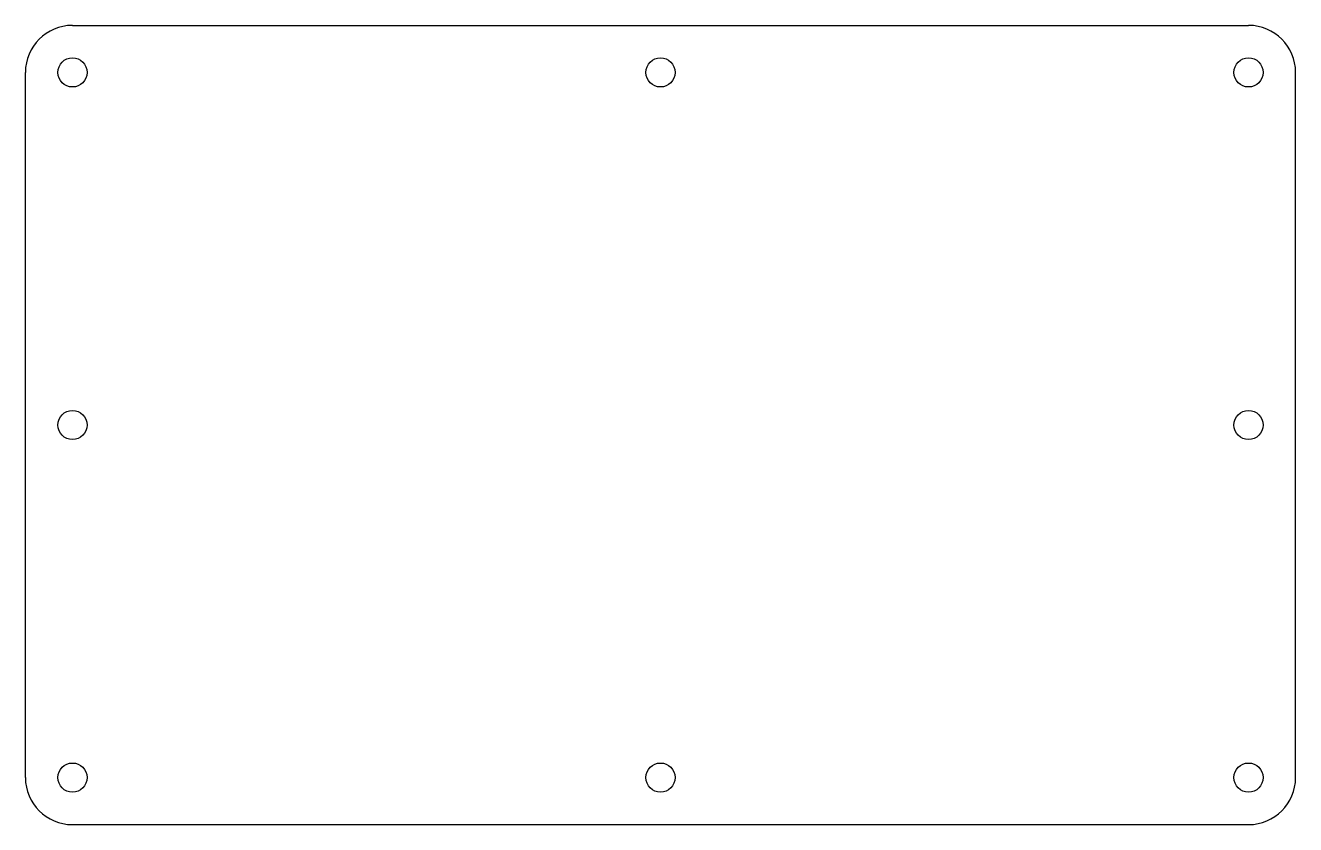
# Model space of a CAD drawing. Header units: millimetres. Extents: x 0 to 270, y 0 to 170.
import ezdxf

# ---------------------------------------------------------------- set-up
doc = ezdxf.new("R2010")
doc.units = ezdxf.units.MM
doc.layers.get('0').update_dxf_attribs({"lineweight": 25, "true_color": 0xffffff})

msp = doc.modelspace()

# ---------------------------------------------------------------- linework, layer by layer
for p, q in [((10, 170), (260, 170)), ((0, 10), (0, 160)), ((270, 10), (270, 160)), ((10, 0), (260, 0))]:
    msp.add_line(p, q)
for centre in [(10, 160), (135, 160), (260, 160), (10, 85), (260, 85), (10, 10), (135, 10), (260, 10)]:
    msp.add_circle(centre, 3.1)
for centre, start, end in [((10, 160), 90, 180), ((260, 160), 0, 90), ((10, 10), 180, 270), ((260, 10), 270, 0)]:
    msp.add_arc(centre, 10, start, end)

doc.saveas('drawing.dxf')
